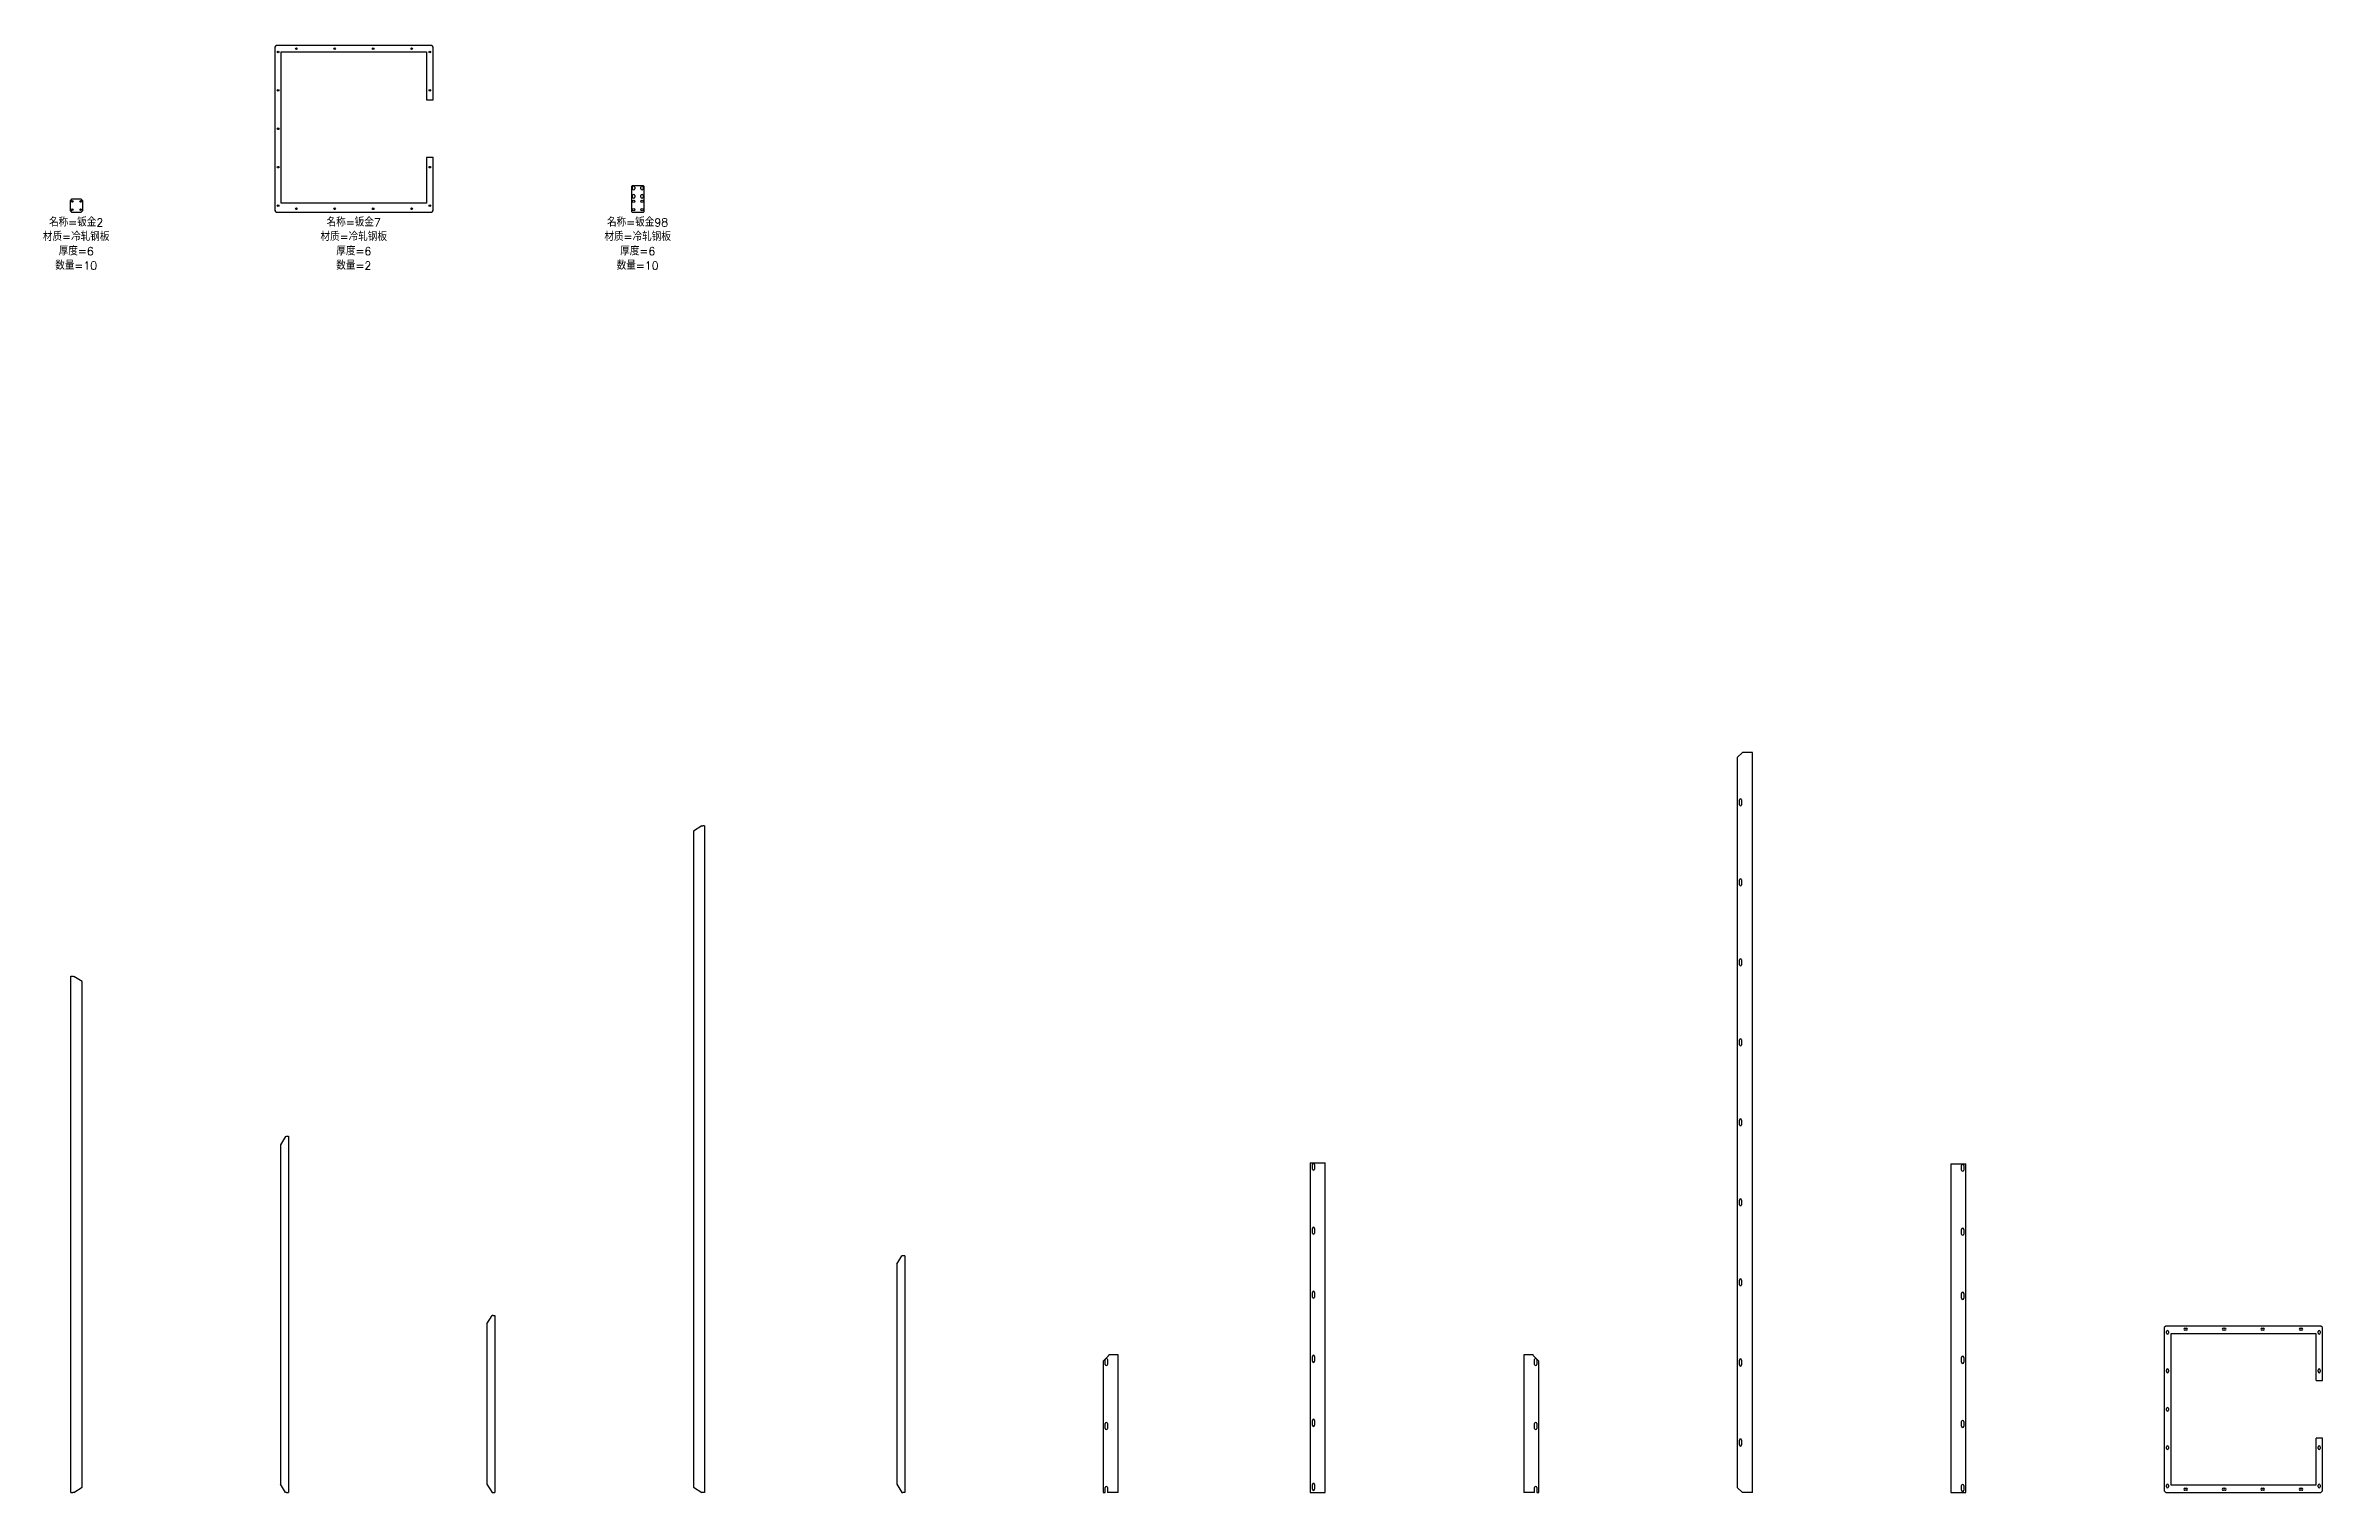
# Model space of a CAD drawing. Header units: millimetres. Extents: x -130 to 49208, y -16180 to 520.
# Drawn here: x -97 to 7017, y -4000 to 520 of the extents above; entities that cross this region are included whole.
import ezdxf

# ---------------------------------------------------------------- set-up
doc = ezdxf.new("R2010")
doc.units = ezdxf.units.MM
doc.layers.add('零件信息', color=131, linetype='Continuous')
doc.styles.add('SLDTEXTSTYLE1', font='txt.shx', dxfattribs={"bigfont": 'bigfont'})

msp = doc.modelspace()

# ---------------------------------------------------------------- linework, layer by layer
at = {"color": 7, "linetype": 'Continuous', "lineweight": 25}
for p, q in [((620, 515), (620, 5)), ((1109, 520), (625, 520)), ((640, 500), (1094, 500)), ((640, 28), (640, 500)), ((1094, 500), (1094, 350)), ((1114, 350), (1114, 515)), ((1094, 350), (1114, 350)), ((1094, 170), (1094, 28)), ((1114, 170), (1094, 170)), ((1114, 5), (1114, 170)), ((1736, 82), (1734, 80)), ((1734, 80), (1734, 2)), ((1772, 82), (1736, 82)), ((1737.5, 72.5), (1737.5, 77.5)), ((1744.5, 77.5), (1744.5, 72.5)), ((1763.5, 72.5), (1763.5, 77.5)), ((1770.5, 77.5), (1770.5, 72.5)), ((1774, 80), (1772, 82)), ((1774, 2), (1774, 80)), ((-15, 40), (-20, 35)), ((-20, 35), (-20, 5)), ((-20, 5), (-15, 0)), ((15, 40), (-15, 40)), ((-15, 0), (15, 0)), ((20, 35), (15, 40)), ((15, 0), (20, 5)), ((20, 5), (20, 35)), ((625, 0), (1109, 0)), ((1094, 28), (640, 28)), ((1734, 2), (1736, 0)), ((1736, 0), (1772, 0)), ((1737.5, 46.5), (1737.5, 51.5)), ((1744.5, 51.5), (1744.5, 46.5)), ((1763.5, 46.5), (1763.5, 51.5)), ((1770.5, 51.5), (1770.5, 46.5)), ((1772, 0), (1774, 2)), ((5204.5, -1688), (5188.5, -1704)), ((5188.5, -1704), (5188.5, -3984)), ((5235.5, -1688), (5204.5, -1688)), ((5235.5, -4000), (5235.5, -1688)), ((5195, -1851.5), (5195, -1836.5)), ((5202, -1836.5), (5202, -1851.5)), ((1953.5, -1917.7), (1927.5, -1933.7)), ((1953.5, -1917.7), (1956.5, -1917.4)), ((1962.5, -1917.4), (1956.5, -1917.4)), ((1962.5, -1917.4), (1962.5, -4000)), ((1927.5, -1933.7), (1927.5, -3983.7)), ((5195, -2101.5), (5195, -2086.5)), ((5202, -2086.5), (5202, -2101.5)), ((5195, -2351.5), (5195, -2336.5)), ((5202, -2336.5), (5202, -2351.5)), ((-17.5, -2387.4), (-11.5, -2387.4)), ((-17.5, -4000), (-17.5, -2387.4)), ((-11.5, -2387.4), (-8.5, -2387.7)), ((17.5, -2403.7), (-8.5, -2387.7)), ((17.5, -3983.7), (17.5, -2403.7)), ((5195, -2601.5), (5195, -2586.5)), ((5202, -2586.5), (5202, -2601.5)), ((5195, -2851.5), (5195, -2836.5)), ((5202, -2836.5), (5202, -2851.5)), ((653.5, -2887.7), (637.5, -2913.7)), ((637.5, -2913.7), (637.5, -3973.7)), ((653.5, -2887.7), (656.5, -2887.4)), ((656.5, -2887.4), (662.5, -2887.4)), ((662.5, -2887.4), (662.5, -4000)), ((3854.5, -2970), (3854.5, -4000)), ((3854.5, -2970), (3901.5, -2970)), ((3861, -2990), (3861, -2975)), ((3868, -2975), (3868, -2990)), ((3901.5, -4000), (3901.5, -2970)), ((5855.5, -2973.2), (5855.5, -4000)), ((5855.5, -2973.2), (5902.5, -2973.2)), ((5889, -2993.2), (5889, -2978.2)), ((5896, -2978.2), (5896, -2993.2)), ((5902.5, -4000), (5902.5, -2973.2)), ((5195, -3101.5), (5195, -3086.5)), ((5202, -3086.5), (5202, -3101.5)), ((3861, -3190), (3861, -3175)), ((3868, -3175), (3868, -3190)), ((5889, -3193.2), (5889, -3178.2)), ((5896, -3178.2), (5896, -3193.2)), ((2562.5, -3287), (2578.5, -3261)), ((2581.5, -3260.7), (2578.5, -3261)), ((2587.5, -3260.7), (2581.5, -3260.7)), ((2587.5, -3260.7), (2587.5, -4000)), ((2562.5, -3287), (2562.5, -3973.7)), ((5195, -3351.5), (5195, -3336.5)), ((5202, -3336.5), (5202, -3351.5)), ((3861, -3390), (3861, -3375)), ((3868, -3375), (3868, -3390)), ((5889, -3393.2), (5889, -3378.2)), ((5896, -3378.2), (5896, -3393.2)), ((1282.5, -3473.7), (1298.5, -3447.7)), ((1282.5, -3473.7), (1282.5, -3973.7)), ((1301.5, -3447.4), (1298.5, -3447.7)), ((1301.5, -3447.4), (1307.5, -3447.4)), ((1307.5, -3447.4), (1307.5, -4000)), ((6527.5, -3480), (6522.5, -3485)), ((6522.5, -3485), (6522.5, -3995)), ((7011.5, -3480), (6527.5, -3480)), ((7016.5, -3485), (7011.5, -3480)), ((7016.5, -3650), (7016.5, -3485)), ((6529.2, -3502.5), (6529.2, -3497.5)), ((6535.8, -3497.5), (6535.8, -3502.5)), ((6996.5, -3504), (6542.5, -3504)), ((6542.5, -3504), (6542.5, -3976)), ((6587, -3486.7), (6592, -3486.7)), ((6592, -3493.3), (6587, -3493.3)), ((6707, -3486.7), (6712, -3486.7)), ((6712, -3493.3), (6707, -3493.3)), ((6827, -3486.7), (6832, -3486.7)), ((6832, -3493.3), (6827, -3493.3)), ((6947, -3486.7), (6952, -3486.7)), ((6952, -3493.3), (6947, -3493.3)), ((6996.5, -3650), (6996.5, -3504)), ((7003.2, -3502.5), (7003.2, -3497.5)), ((7009.8, -3497.5), (7009.8, -3502.5)), ((3224.4, -3573.1), (3207.5, -3590)), ((3207.5, -3590), (3207.5, -4000)), ((3214, -3600), (3214, -3585)), ((3221, -3585), (3221, -3600)), ((3224.4, -3573.1), (3225.6, -3570)), ((3254.5, -3570), (3225.6, -3570)), ((3254.5, -4000), (3254.5, -3570)), ((3861, -3590), (3861, -3575)), ((3868, -3575), (3868, -3590)), ((4521.5, -3570), (4521.5, -4000)), ((4550.4, -3570), (4521.5, -3570)), ((4551.6, -3573.1), (4550.4, -3570)), ((4568.5, -3590), (4551.6, -3573.1)), ((4555, -3600), (4555, -3585)), ((4562, -3585), (4562, -3600)), ((4568.5, -4000), (4568.5, -3590)), ((5195, -3601.5), (5195, -3586.5)), ((5202, -3586.5), (5202, -3601.5)), ((5889, -3593.2), (5889, -3578.2)), ((5896, -3578.2), (5896, -3593.2)), ((6529.2, -3622.5), (6529.2, -3617.5)), ((6535.8, -3617.5), (6535.8, -3622.5)), ((7003.2, -3622.5), (7003.2, -3617.5)), ((7009.8, -3617.5), (7009.8, -3622.5)), ((6996.5, -3650), (7016.5, -3650)), ((6529.2, -3742.5), (6529.2, -3737.5)), ((6535.8, -3737.5), (6535.8, -3742.5)), ((3214, -3800), (3214, -3785)), ((3221, -3785), (3221, -3800)), ((3861, -3790), (3861, -3775)), ((3868, -3775), (3868, -3790)), ((4555, -3800), (4555, -3785)), ((4562, -3785), (4562, -3800)), ((5195, -3851.5), (5195, -3836.5)), ((5202, -3836.5), (5202, -3851.5)), ((5889, -3793.2), (5889, -3778.2)), ((5896, -3778.2), (5896, -3793.2)), ((6996.5, -3976), (6996.5, -3830)), ((7016.5, -3830), (6996.5, -3830)), ((7016.5, -3995), (7016.5, -3830)), ((6529.2, -3862.5), (6529.2, -3857.5)), ((6535.8, -3857.5), (6535.8, -3862.5)), ((7003.2, -3862.5), (7003.2, -3857.5)), ((7009.8, -3857.5), (7009.8, -3862.5)), ((653.5, -3999.7), (637.5, -3973.7)), ((1282.5, -3973.7), (1298.5, -3999.7)), ((2562.5, -3973.7), (2578.5, -3999.7)), ((3861, -3990), (3861, -3975)), ((3868, -3975), (3868, -3990)), ((5889, -3993.2), (5889, -3978.2)), ((5896, -3978.2), (5896, -3993.2)), ((6529.2, -3982.5), (6529.2, -3977.5)), ((6535.8, -3977.5), (6535.8, -3982.5)), ((6542.5, -3976), (6996.5, -3976)), ((7003.2, -3982.5), (7003.2, -3977.5)), ((7009.8, -3977.5), (7009.8, -3982.5)), ((-17.5, -4000), (-11.5, -4000)), ((-8.5, -3999.7), (-11.5, -4000)), ((-8.5, -3999.7), (17.5, -3983.7)), ((656.5, -4000), (653.5, -3999.7)), ((656.5, -4000), (662.5, -4000)), ((1298.5, -3999.7), (1301.5, -4000)), ((1301.5, -4000), (1307.5, -4000)), ((1927.5, -3983.7), (1953.5, -3999.7)), ((1956.5, -4000), (1953.5, -3999.7)), ((1962.5, -4000), (1956.5, -4000)), ((2578.5, -3999.7), (2581.5, -4000)), ((2587.5, -4000), (2581.5, -4000)), ((3207.5, -4000), (3214, -4000)), ((3214, -4000), (3214, -3985)), ((3221, -3985), (3221, -4000)), ((3254.5, -4000), (3221, -4000)), ((3854.5, -4000), (3901.5, -4000)), ((4555, -4000), (4521.5, -4000)), ((4555, -4000), (4555, -3985)), ((4562, -3985), (4562, -4000)), ((4562, -4000), (4568.5, -4000)), ((5188.5, -3984), (5204.5, -4000)), ((5235.5, -4000), (5204.5, -4000)), ((5855.5, -4000), (5902.5, -4000)), ((6522.5, -3995), (6527.5, -4000)), ((6527.5, -4000), (7011.5, -4000)), ((6587, -3986.7), (6592, -3986.7)), ((6592, -3993.3), (6587, -3993.3)), ((6707, -3986.7), (6712, -3986.7)), ((6712, -3993.3), (6707, -3993.3)), ((6827, -3986.7), (6832, -3986.7)), ((6832, -3993.3), (6827, -3993.3)), ((6947, -3986.7), (6952, -3986.7)), ((6952, -3993.3), (6947, -3993.3)), ((7011.5, -4000), (7016.5, -3995))]:
    msp.add_line(p, q, dxfattribs=at)
for centre, radius in [((630, 500), 2.5), ((687, 510), 2.5), ((807, 510), 2.5), ((927, 510), 2.5), ((1047, 510), 2.5), ((1104, 500), 2.5), ((630, 380), 2.5), ((1104, 380), 2.5), ((630, 260), 2.5), ((630, 140), 2.5), ((1104, 140), 2.5), ((-13, 33), 2.5), ((-13, 7), 2.5), ((13, 33), 2.5), ((13, 7), 2.5), ((630, 20), 2.5), ((687, 10), 2.5), ((807, 10), 2.5), ((927, 10), 2.5), ((1047, 10), 2.5), ((1104, 20), 2.5), ((1741, 33), 3.5), ((1741, 7), 3.5), ((1767, 33), 3.5), ((1767, 7), 3.5)]:
    msp.add_circle(centre, radius, dxfattribs=at)
for centre, radius, start, end in [((625, 515), 5, 90, 180), ((1109, 515), 5, 0, 90), ((1741, 77.5), 3.5, 0, 180), ((1741, 72.5), 3.5, 180, 0), ((1767, 77.5), 3.5, 0, 180), ((1767, 72.5), 3.5, 180, 0), ((625, 5), 5, 180, 270), ((1109, 5), 5, 270, 0), ((1741, 51.5), 3.5, 0, 180), ((1741, 46.5), 3.5, 180, 0), ((1767, 51.5), 3.5, 0, 180), ((1767, 46.5), 3.5, 180, 0), ((5198.5, -1836.5), 3.5, 0, 180), ((5198.5, -1851.5), 3.5, 180, 0), ((5198.5, -2086.5), 3.5, 0, 180), ((5198.5, -2101.5), 3.5, 180, 0), ((5198.5, -2336.5), 3.5, 0, 180), ((5198.5, -2351.5), 3.5, 180, 0), ((5198.5, -2586.5), 3.5, 0, 180), ((5198.5, -2601.5), 3.5, 180, 0), ((5198.5, -2836.5), 3.5, 0, 180), ((5198.5, -2851.5), 3.5, 180, 0), ((3864.5, -2975), 3.5, 0, 180), ((5892.5, -2978.2), 3.5, 0, 180), ((3864.5, -2990), 3.5, 180, 360), ((5892.5, -2993.2), 3.5, 180, 0), ((5198.5, -3086.5), 3.5, 0, 180), ((5198.5, -3101.5), 3.5, 180, 0), ((3864.5, -3175), 3.5, 0, 180), ((3864.5, -3190), 3.5, 180, 0), ((5892.5, -3178.2), 3.5, 0, 180), ((5892.5, -3193.2), 3.5, 180, 0), ((5198.5, -3336.5), 3.5, 0, 180), ((3864.5, -3375), 3.5, 0, 180), ((3864.5, -3390), 3.5, 180, 0), ((5198.5, -3351.5), 3.5, 180, 0), ((5892.5, -3378.2), 3.5, 0, 180), ((5892.5, -3393.2), 3.5, 180, 0), ((6532.5, -3497.5), 3.3, 0, 180), ((6532.5, -3502.5), 3.3, 180, 0), ((6587, -3490), 3.3, 90, 270), ((6592, -3490), 3.3, 270, 90), ((6707, -3490), 3.3, 90, 270), ((6712, -3490), 3.3, 270, 90), ((6827, -3490), 3.3, 90, 270), ((6832, -3490), 3.3, 270, 90), ((6947, -3490), 3.3, 90, 270), ((6952, -3490), 3.3, 270, 90), ((7006.5, -3497.5), 3.3, 0, 180), ((7006.5, -3502.5), 3.3, 180, 0), ((3217.5, -3585), 3.5, 0, 180), ((3217.5, -3600), 3.5, 180, 0), ((3864.5, -3575), 3.5, 0, 180), ((3864.5, -3590), 3.5, 180, 0), ((4558.5, -3585), 3.5, 0, 180), ((4558.5, -3600), 3.5, 180, 0), ((5198.5, -3586.5), 3.5, 0, 180), ((5198.5, -3601.5), 3.5, 180, 0), ((5892.5, -3578.2), 3.5, 0, 180), ((5892.5, -3593.2), 3.5, 180, 0), ((6532.5, -3617.5), 3.3, 0, 180), ((6532.5, -3622.5), 3.3, 180, 0), ((7006.5, -3617.5), 3.3, 0, 180), ((7006.5, -3622.5), 3.3, 180, 0), ((6532.5, -3737.5), 3.3, 0, 180), ((6532.5, -3742.5), 3.3, 180, 0), ((3217.5, -3785), 3.5, 0, 180), ((3217.5, -3800), 3.5, 180, 0), ((3864.5, -3775), 3.5, 0, 180), ((3864.5, -3790), 3.5, 180, 0), ((4558.5, -3785), 3.5, 0, 180), ((4558.5, -3800), 3.5, 180, 0), ((5198.5, -3836.5), 3.5, 0, 180), ((5892.5, -3778.2), 3.5, 0, 180), ((5892.5, -3793.2), 3.5, 180, 0), ((5198.5, -3851.5), 3.5, 180, 0), ((6532.5, -3857.5), 3.3, 0, 180), ((6532.5, -3862.5), 3.3, 180, 0), ((7006.5, -3857.5), 3.3, 0, 180), ((7006.5, -3862.5), 3.3, 180, 0), ((3217.5, -3985), 3.5, 0, 180), ((3864.5, -3975), 3.5, 0, 180), ((4558.5, -3985), 3.5, 0, 180), ((5892.5, -3978.2), 3.5, 0, 180), ((6532.5, -3977.5), 3.3, 0, 180), ((6532.5, -3982.5), 3.3, 180, 0), ((7006.5, -3977.5), 3.3, 0, 180), ((7006.5, -3982.5), 3.3, 180, 0), ((3864.5, -3990), 3.5, 180, 0), ((5892.5, -3993.2), 3.5, 180, 0), ((6587, -3990), 3.3, 90, 270), ((6592, -3990), 3.3, 270, 90), ((6707, -3990), 3.3, 90, 270), ((6712, -3990), 3.3, 270, 90), ((6827, -3990), 3.3, 90, 270), ((6832, -3990), 3.3, 270, 90), ((6947, -3990), 3.3, 90, 270), ((6952, -3990), 3.3, 270, 90)]:
    msp.add_arc(centre, radius, start, end, dxfattribs=at)

# ---------------------------------------------------------------- texts
at = {"layer": '零件信息', "char_height": 25, "attachment_point": 2, "style": 'SLDTEXTSTYLE1'}
for s, insert in [('材质=冷轧钢板', (-0.8, -65)), ('名称=钣金2', (-0.9, -20)), ('材质=冷轧钢板', (866.2, -65)), ('名称=钣金7', (866.1, -20)), ('材质=冷轧钢板', (1753.2, -65)), ('名称=钣金98', (1752.9, -20)), ('厚度=6', (-0.7, -110)), ('厚度=6', (866.3, -110)), ('厚度=6', (1753.3, -110)), ('数量=10', (-0.9, -155)), ('数量=2', (866.3, -155)), ('数量=10', (1753.1, -155))]:
    msp.add_mtext(s, dxfattribs=dict(at, insert=insert))

doc.saveas('drawing.dxf')
